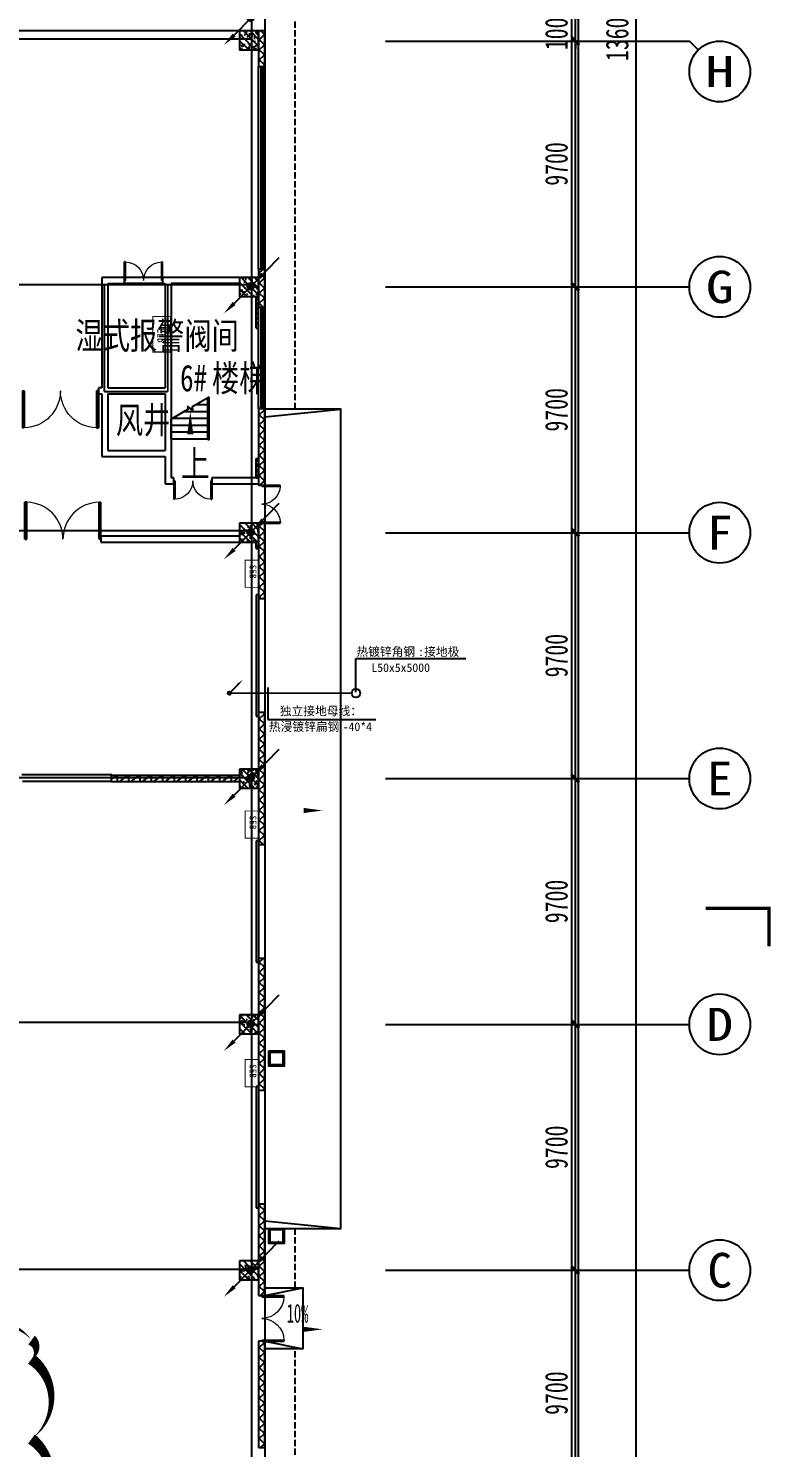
# Model space of a CAD drawing. Header units: millimetres. Extents: x -633009578 to 5705885, y -633235091 to 2571734.
# Drawn here: x 3911730 to 3941028, y 2072035 to 2128035 of the extents above; entities that cross this region are included whole.
import ezdxf
from ezdxf.enums import TextEntityAlignment as Align

# ---------------------------------------------------------------- set-up
doc = ezdxf.new("R2010")
doc.units = ezdxf.units.MM
doc.header["$LTSCALE"] = 1000
doc.header["$MEASUREMENT"] = 0
doc.linetypes.add('DASH', pattern=[0.35, 0.25, -0.1])
doc.layers.get('0').update_dxf_attribs({"color": 9})
for name, color, linetype in [('3T_WOOD', 21, 'Continuous'), ('A-COLUM(柱)', 255, 'Continuous'), ('A-DI-S(箭头)', 76, 'Continuous'), ('A-DOOR(门）', 4, 'Continuous'), ('A-F-AREA(计算)', 5, 'Continuous'), ('A-FLOR(看线)', 8, 'Continuous'), ('A-HATH(填充)', 8, 'Continuous'), ('A-ROOF-G(钢构)', 25, 'Continuous'), ('A-ST-O(室外)', 54, 'Continuous'), ('A-STAR(楼梯)', 51, 'Continuous'), ('A-TEXT(房间)', 243, 'Continuous'), ('A-WALL(墙)', 255, 'Continuous'), ('A-WINDOW（窗）', 4, 'Continuous'), ('AXIS_TEXT', 7, 'Continuous'), ('C-AXIS(轴号)', 3, 'Continuous'), ('DIM_MODI', 6, 'Continuous'), ('DIM_SYMB', 3, 'Continuous'), ('PUB_TEXT', 7, 'Continuous'), ('WALL', 9, 'Continuous'), ('电-弱电平面-箭头', 3, 'Continuous'), ('电-强电平面-线缆', 3, 'Continuous'), ('电-接地防雷-接地线', 132, 'Continuous'), ('电-桥架', 4, 'Continuous'), ('设备-箱柜', 3, 'Continuous')]:
    doc.layers.add(name, color=color, linetype=linetype)
doc.styles.add('_TCH', font='simhei.ttf', dxfattribs={"width": 0.75, "bigfont": 'hztxt.shx'})
doc.styles.add('_TCH_AXIS', font='simhei.ttf', dxfattribs={"bigfont": 'GBCBIG'})
doc.styles.add('_TCH_DIM', font='simhei.ttf', dxfattribs={"width": 0.8, "bigfont": 'hztxt.shx'})
doc.styles.add('_TCH_DIM_T3', font='simhei.ttf', dxfattribs={"width": 0.707, "bigfont": 'GBCBIG'})
doc.styles.add('COMPLEX', font='simhei.ttf')
doc.styles.add('ELEC-DIM', font='simhei.ttf')
doc.styles.add('IDQSTYLE', font='simhei.ttf', dxfattribs={"width": 0.707, "bigfont": 'hztxt.shx'})
doc.styles.get("Standard").update_dxf_attribs({"font": 'simhei.ttf', "bigfont": 'hztxt.shx'})
doc.linetypes.add('GDLine', pattern='A,1,-3,5.8,["|",Standard,S=4,R=-45,X=-1.407,Y=-0.7],-0.1,["|",Standard,S=4,R=-45,X=-1.407,Y=-0.7],-0.1,["|",Standard,S=4,R=-45,X=-1.407,Y=-0.7],-0.1,["|",Standard,S=4,R=-45,X=-1.407,Y=-0.7],-0.1,5.8,-3,1', length=20)
doc.dimstyles.new('_TCH_ARCH&&300', dxfattribs={"dimtxt": 892.5, "dimasz": 300, "dimexe": 750, "dimexo": 900, "dimgap": 300, "dimtad": 1, "dimdec": 0, "dimzin": 0, "dimdsep": 46, "dimtxsty": '_TCH_DIM_T3', "dimblk": 'ARCHTICK', "dimcen": 0.09, "dimclrt": 7, "dimazin": 2, "dimtfac": 1, "dimtdec": 0, "dimtix": 1, "dimtmove": 2, "dimatfit": 3, "dimfxl": 1, "dimtolj": 1, "dimtzin": 0, "dimarcsym": 0})
pattern_1 = [(45, (-1310457.920547368, -13.22285339003429), (-100.0001016555733, 100.0001016555733), []), (135, (-1310457.920547368, -13.22285339003429), (-100.0001016555733, -100.0001016555733), [])]
pattern_2 = [(45, (-1310357.920547368, -13.22285339003429), (-200.0002033111466, 200.0002033111467), []), (135, (-1310357.920547368, -13.22285339003429), (-200.0002033111467, -200.0002033111466), [])]

# ---------------------------------------------------------------- blocks, each defined once
blk = doc.blocks.new('$DorLib2D$00000002')
for p, q in [((-0.5, -5.684341886080802e-17), (-0.5000000000000007, 0.4875)), ((-0.4750000000000007, 0.4875), (-0.5000000000000007, 0.4875)), ((-0.475, -2.842170943040401e-17), (-0.4750000000000007, 0.4875)), ((0.475, -2.842170943040401e-17), (0.4750000000000007, 0.4875)), ((0.4750000000000007, 0.4875), (0.5000000000000007, 0.4875)), ((0.5, -5.684341886080802e-17), (0.5000000000000007, 0.4875)), ((-0.5, -5.684341886080802e-17), (-0.475, -2.842170943040401e-17)), ((0.5, -5.684341886080802e-17), (0.475, -2.842170943040401e-17))]:
    blk.add_line(p, q)
at = {"lineweight": 13}
for centre, start, end in [((-0.4875, -4.263256414560601e-17), 0, 88.53071641864632), ((0.4875, -4.263256414560601e-17), 91.4692835813537, 180)]:
    blk.add_arc(centre, 0.4875, start, end, dxfattribs=at)
blk = doc.blocks.new('$DorLib2D$00000126')
at = {"color": 0, "linetype": 'Continuous'}
for p, q in [((-0.5319999999956053, 0.5), (-0.5319999999956053, 0.900000000000091)), ((0.5320000000047003, 0.900000000000091), (0.5320000000047003, 0.5000000000002274))]:
    blk.add_line(p, q, dxfattribs=at)
at = {"color": 0, "linetype": 'DASH'}
for p, q in [((-0.5319999999956053, 0.900000000000091), (0.5320000000047003, 0.900000000000091)), ((-0.5319999999956053, 0.5), (0.5320000000047003, 0.5000000000002274))]:
    blk.add_line(p, q, dxfattribs=at)
blk = doc.blocks.new('$DorLib2D$00000136')
at = {"color": 0, "linetype": 'DASH'}
blk.add_line((0.5074999999959537, 0.6666666666674388), (-0.507500000003974, 0.666666666667382), dxfattribs=at)
at = {"color": 0, "linetype": 'Continuous'}
blk.add_line((-0.5000000000040377, -0.4999999999982236), (0.4999999999959623, -0.4999999999981668), dxfattribs=at)
blk = doc.blocks.new('_ArchTick')
at = {"color": 0, "linetype": 'ByBlock', "const_width": 0.4}
blk.add_lwpolyline([(-0.5, -0.5), (0.5, 0.5)], dxfattribs=at)
blk = doc.blocks.new('*D556')
at = {"layer": 'C-AXIS(轴号)', "color": 0, "lineweight": -2, "transparency": 16777216}
for p, q in [((1261640.598288333, 1518097.113137866), (1271390.598288333, 1518097.113137866)), ((1270640.598288333, 1382017.113137866), (1270640.598288333, 1518097.113137866)), ((1261640.598288333, 1382017.113137866), (1271390.598288333, 1382017.113137866))]:
    blk.add_line(p, q, dxfattribs=at)
at = {"layer": 'Defpoints', "color": 0, "transparency": 16777216}
for p in [(1260740.598288333, 1518097.113137866), (1270640.598288333, 1518097.113137866), (1260740.598288333, 1382017.113137866)]:
    blk.add_point(p, dxfattribs=at)
at = {"layer": 'C-AXIS(轴号)', "color": 0, "linetype": 'ByBlock', "lineweight": -2, "transparency": 16777216, "xscale": 300, "yscale": 300, "zscale": 300}
for p, rotation in [((1270640.598288333, 1518097.113137866), 90), ((1270640.598288333, 1382017.113137866), 270)]:
    blk.add_blockref('_ArchTick', p, dxfattribs=dict(at, rotation=rotation))
at = {"layer": 'C-AXIS(轴号)', "color": 7, "transparency": 16777216, "insert": (1269894.348288333, 1450057.113137866), "char_height": 892.5, "attachment_point": 5, "rotation": 90, "style": '_TCH_DIM_T3'}
blk.add_mtext('\\A1;136080', dxfattribs=at)
blk = doc.blocks.new('$TCHSYS$WIN2D')
for p, q in [((-0.5, 0.5), (0.5, 0.5)), ((-0.5, 0.5), (-0.4999999999999999, -0.5)), ((0.5, 0.5), (0.4999999999999998, -0.5)), ((0.5, 0.1666666666666666), (-0.5, 0.1666666666666666)), ((0.5, -0.1666666666666667), (-0.5, -0.1666666666666667)), ((-0.4999999999999999, -0.5), (0.5, -0.5))]:
    blk.add_line(p, q)
blk = doc.blocks.new('*D561')
at = {"layer": 'C-AXIS(轴号)', "color": 0, "lineweight": -2, "transparency": 16777216}
for p, q in [((1261640.598288357, 1401057.113137866), (1268990.598288357, 1401057.113137866)), ((1268240.598288357, 1391357.113137866), (1268240.598288357, 1401057.113137866)), ((1261640.598288357, 1391357.113137866), (1268990.598288357, 1391357.113137866))]:
    blk.add_line(p, q, dxfattribs=at)
at = {"layer": 'Defpoints', "color": 0, "transparency": 16777216}
for p in [(1260740.598288357, 1401057.113137866), (1268240.598288357, 1401057.113137866), (1260740.598288357, 1391357.113137866)]:
    blk.add_point(p, dxfattribs=at)
at = {"layer": 'C-AXIS(轴号)', "color": 0, "linetype": 'ByBlock', "lineweight": -2, "transparency": 16777216, "xscale": 300, "yscale": 300, "zscale": 300}
for p, rotation in [((1268240.598288357, 1401057.113137866), 90), ((1268240.598288357, 1391357.113137866), 270)]:
    blk.add_blockref('_ArchTick', p, dxfattribs=dict(at, rotation=rotation))
at = {"layer": 'C-AXIS(轴号)', "color": 7, "transparency": 16777216, "insert": (1267494.348288357, 1396207.113137866), "char_height": 892.5, "attachment_point": 5, "rotation": 90, "style": '_TCH_DIM_T3'}
blk.add_mtext('\\A1;9700', dxfattribs=at)
blk = doc.blocks.new('*D562')
at = {"layer": 'C-AXIS(轴号)', "color": 0, "lineweight": -2, "transparency": 16777216}
for p, q in [((1261640.598288357, 1410757.113137866), (1268990.598288357, 1410757.113137866)), ((1268240.598288357, 1401057.113137866), (1268240.598288357, 1410757.113137866)), ((1261640.598288357, 1401057.113137866), (1268990.598288357, 1401057.113137866))]:
    blk.add_line(p, q, dxfattribs=at)
at = {"layer": 'Defpoints', "color": 0, "transparency": 16777216}
for p in [(1260740.598288357, 1410757.113137866), (1268240.598288357, 1410757.113137866), (1260740.598288357, 1401057.113137866)]:
    blk.add_point(p, dxfattribs=at)
at = {"layer": 'C-AXIS(轴号)', "color": 0, "linetype": 'ByBlock', "lineweight": -2, "transparency": 16777216, "xscale": 300, "yscale": 300, "zscale": 300}
for p, rotation in [((1268240.598288357, 1410757.113137866), 90), ((1268240.598288357, 1401057.113137866), 270)]:
    blk.add_blockref('_ArchTick', p, dxfattribs=dict(at, rotation=rotation))
at = {"layer": 'C-AXIS(轴号)', "color": 7, "transparency": 16777216, "insert": (1267494.348288357, 1405907.113137866), "char_height": 892.5, "attachment_point": 5, "rotation": 90, "style": '_TCH_DIM_T3'}
blk.add_mtext('\\A1;9700', dxfattribs=at)
blk = doc.blocks.new('*D563')
at = {"layer": 'C-AXIS(轴号)', "color": 0, "lineweight": -2, "transparency": 16777216}
for p, q in [((1261640.598288357, 1420457.113137866), (1268990.598288357, 1420457.113137866)), ((1268240.598288357, 1410757.113137866), (1268240.598288357, 1420457.113137866)), ((1261640.598288357, 1410757.113137866), (1268990.598288357, 1410757.113137866))]:
    blk.add_line(p, q, dxfattribs=at)
at = {"layer": 'Defpoints', "color": 0, "transparency": 16777216}
for p in [(1260740.598288357, 1420457.113137866), (1268240.598288357, 1420457.113137866), (1260740.598288357, 1410757.113137866)]:
    blk.add_point(p, dxfattribs=at)
at = {"layer": 'C-AXIS(轴号)', "color": 0, "linetype": 'ByBlock', "lineweight": -2, "transparency": 16777216, "xscale": 300, "yscale": 300, "zscale": 300}
for p, rotation in [((1268240.598288357, 1420457.113137866), 90), ((1268240.598288357, 1410757.113137866), 270)]:
    blk.add_blockref('_ArchTick', p, dxfattribs=dict(at, rotation=rotation))
at = {"layer": 'C-AXIS(轴号)', "color": 7, "transparency": 16777216, "insert": (1267494.348288357, 1415607.113137866), "char_height": 892.5, "attachment_point": 5, "rotation": 90, "style": '_TCH_DIM_T3'}
blk.add_mtext('\\A1;9700', dxfattribs=at)
blk = doc.blocks.new('*D564')
at = {"layer": 'C-AXIS(轴号)', "color": 0, "lineweight": -2, "transparency": 16777216}
for p, q in [((1261640.598288357, 1430157.113137866), (1268990.598288357, 1430157.113137866)), ((1268240.598288357, 1420457.113137866), (1268240.598288357, 1430157.113137866)), ((1261640.598288357, 1420457.113137866), (1268990.598288357, 1420457.113137866))]:
    blk.add_line(p, q, dxfattribs=at)
at = {"layer": 'Defpoints', "color": 0, "transparency": 16777216}
for p in [(1260740.598288357, 1430157.113137866), (1268240.598288357, 1430157.113137866), (1260740.598288357, 1420457.113137866)]:
    blk.add_point(p, dxfattribs=at)
at = {"layer": 'C-AXIS(轴号)', "color": 0, "linetype": 'ByBlock', "lineweight": -2, "transparency": 16777216, "xscale": 300, "yscale": 300, "zscale": 300}
for p, rotation in [((1268240.598288357, 1430157.113137866), 90), ((1268240.598288357, 1420457.113137866), 270)]:
    blk.add_blockref('_ArchTick', p, dxfattribs=dict(at, rotation=rotation))
at = {"layer": 'C-AXIS(轴号)', "color": 7, "transparency": 16777216, "insert": (1267494.348288357, 1425307.113137866), "char_height": 892.5, "attachment_point": 5, "rotation": 90, "style": '_TCH_DIM_T3'}
blk.add_mtext('\\A1;9700', dxfattribs=at)
blk = doc.blocks.new('*D565')
at = {"layer": 'C-AXIS(轴号)', "color": 0, "lineweight": -2, "transparency": 16777216}
for p, q in [((1261640.598288357, 1439857.113137866), (1268990.598288357, 1439857.113137866)), ((1268240.598288357, 1430157.113137866), (1268240.598288357, 1439857.113137866)), ((1261640.598288357, 1430157.113137866), (1268990.598288357, 1430157.113137866))]:
    blk.add_line(p, q, dxfattribs=at)
at = {"layer": 'Defpoints', "color": 0, "transparency": 16777216}
for p in [(1260740.598288357, 1439857.113137866), (1268240.598288357, 1439857.113137866), (1260740.598288357, 1430157.113137866)]:
    blk.add_point(p, dxfattribs=at)
at = {"layer": 'C-AXIS(轴号)', "color": 0, "linetype": 'ByBlock', "lineweight": -2, "transparency": 16777216, "xscale": 300, "yscale": 300, "zscale": 300}
for p, rotation in [((1268240.598288357, 1439857.113137866), 90), ((1268240.598288357, 1430157.113137866), 270)]:
    blk.add_blockref('_ArchTick', p, dxfattribs=dict(at, rotation=rotation))
at = {"layer": 'C-AXIS(轴号)', "color": 7, "transparency": 16777216, "insert": (1267494.348288357, 1435007.113137866), "char_height": 892.5, "attachment_point": 5, "rotation": 90, "style": '_TCH_DIM_T3'}
blk.add_mtext('\\A1;9700', dxfattribs=at)
blk = doc.blocks.new('*D566')
at = {"layer": 'C-AXIS(轴号)', "color": 0, "lineweight": -2, "transparency": 16777216}
for p, q in [((1261640.598288357, 1449557.113137866), (1268990.598288357, 1449557.113137866)), ((1268240.598288357, 1439857.113137866), (1268240.598288357, 1449557.113137866)), ((1261640.598288357, 1439857.113137866), (1268990.598288357, 1439857.113137866))]:
    blk.add_line(p, q, dxfattribs=at)
at = {"layer": 'Defpoints', "color": 0, "transparency": 16777216}
for p in [(1260740.598288357, 1449557.113137866), (1268240.598288357, 1449557.113137866), (1260740.598288357, 1439857.113137866)]:
    blk.add_point(p, dxfattribs=at)
at = {"layer": 'C-AXIS(轴号)', "color": 0, "linetype": 'ByBlock', "lineweight": -2, "transparency": 16777216, "xscale": 300, "yscale": 300, "zscale": 300}
for p, rotation in [((1268240.598288357, 1449557.113137866), 90), ((1268240.598288357, 1439857.113137866), 270)]:
    blk.add_blockref('_ArchTick', p, dxfattribs=dict(at, rotation=rotation))
at = {"layer": 'C-AXIS(轴号)', "color": 7, "transparency": 16777216, "insert": (1267494.348288357, 1444707.113137866), "char_height": 892.5, "attachment_point": 5, "rotation": 90, "style": '_TCH_DIM_T3'}
blk.add_mtext('\\A1;9700', dxfattribs=at)
blk = doc.blocks.new('*D567')
at = {"layer": 'C-AXIS(轴号)', "color": 0, "lineweight": -2, "transparency": 16777216}
for p, q in [((1261640.598288357, 1450557.113137866), (1268990.598288357, 1450557.113137866)), ((1268240.598288357, 1450557.113137866), (1268240.598288357, 1450857.113137866)), ((1268240.598288357, 1449557.113137866), (1268240.598288357, 1450557.113137866)), ((1261640.598288357, 1449557.113137866), (1268990.598288357, 1449557.113137866)), ((1268240.598288357, 1449557.113137866), (1268240.598288357, 1449257.113137866))]:
    blk.add_line(p, q, dxfattribs=at)
at = {"layer": 'Defpoints', "color": 0, "transparency": 16777216}
for p in [(1260740.598288357, 1450557.113137866), (1268240.598288357, 1450557.113137866), (1260740.598288357, 1449557.113137866)]:
    blk.add_point(p, dxfattribs=at)
at = {"layer": 'C-AXIS(轴号)', "color": 0, "linetype": 'ByBlock', "lineweight": -2, "transparency": 16777216, "xscale": 300, "yscale": 300, "zscale": 300}
for p, rotation in [((1268240.598288357, 1450557.113137866), 270), ((1268240.598288357, 1449557.113137866), 90)]:
    blk.add_blockref('_ArchTick', p, dxfattribs=dict(at, rotation=rotation))
at = {"layer": 'C-AXIS(轴号)', "color": 7, "transparency": 16777216, "insert": (1267494.348288357, 1450057.113137866), "char_height": 892.5, "attachment_point": 5, "rotation": 90, "style": '_TCH_DIM_T3'}
blk.add_mtext('\\A1;1000', dxfattribs=at)
blk = doc.blocks.new('_AXISO')
blk.add_circle((0, 0), 0.5)
at = {"layer": 'AXIS_TEXT', "style": 'COMPLEX', "width": 1.041666666666667}
blk.add_attdef('A', text='', height=0.56, dxfattribs=at).set_placement((-0.25, -0.28), (0.25, -0.28), align=Align.FIT)
blk = doc.blocks.new('_FZH')
h = blk.add_hatch()
h.set_pattern_fill('钢筋混凝土', color=256, scale=0.1, style=0)
h.set_pattern_definition([(45, (0, 0), (-0.1767766952966369, 0.1767766952966369), []), (50, (0, 0), (0.7172601826007535, -0.06275213498259512), [0.07500000000000001, -0.8250000000000001]), (355, (0, 0), (-0.138751333613, 0.7521921337000119), [0.06, -0.66]), (100.4514, (0.05977168000000001, -0.00522934), (0.5785093817140216, 0.6894395420609536), [0.06374019, -0.701142112]), (46.1842, (0, 0.2), (1.067241048625645, -0.1655190143290181), [0.1125, -1.2375]), (96.6356, (0.088936745, 0.186206693), (0.9346627055487033, 0.9741178709004418), [0.095610288, -1.051713]), (351.1842, (0, 0.2), (0.9346619451336272, 0.9741186009253247), [0.09000000000000001, -0.9900000000000001]), (21, (0.1, 0.15), (0.5969070521184617, -0.4026188906653388), [0.07500000000000001, -0.8250000000000001]), (326, (0.1, 0.15), (0.2433153319215824, 0.7251500450468529), [0.06, -0.66]), (71.4514, (0.149742233, 0.116448394), (0.84022262858149, 0.3225304967099524), [0.06374019, -0.701142112]), (37.50000000000001, (0, 0), (0.01215985531729062, 0.3328938538313115), [0, -0.652, 0, -0.67, 0, -0.6625000000000001]), (7.499999999999999, (0, 0), (0.2630695374421486, 0.3944117118823603), [0, -0.382, 0, -0.637, 0, -0.2525]), (-32.5, (-0.223, 0), (0.533822436172409, -0.02255487173437976), [0, -0.25, 0, -0.78, 0, -1.035]), (-42.5, (-0.323, 0), (0.5831861693423862, 0.1001049823323177), [0, -0.325, 0, -0.518, 0, -0.735])])
h.paths.add_polyline_path([(-0.5, -0.5), (0.5, -0.5), (0.5, 0.5), (-0.5, 0.5)])
blk.add_lwpolyline([(-0.5, -0.5), (0.5, -0.5), (0.5, 0.5), (-0.5, 0.5)], close=True)
blk = doc.blocks.new('*X25')
at = {"color": 0, "linetype": 'Continuous'}
for p, q in [((192.590110055903, 446.7242872143482), (193.9264208598343, 448.0605980182795)), ((192.6512440212146, 447.2096852483717), (193.4410228258108, 447.9994640529679)), ((192.666080612941, 446.3759937026742), (194.2747143715083, 447.9846274612416)), ((192.8122309321682, 446.0978799531896), (194.552828120993, 447.8384771420143)), ((193.0126674313866, 445.874052383696), (194.7766556904866, 447.6380406427959)), ((193.2651240367983, 445.7022449203958), (194.9484631537868, 447.3855840373842)), ((193.5780466605768, 445.5909034754624), (195.0598045987202, 447.0726614136058)), ((193.9838870800477, 445.5724798262212), (195.0782282479613, 446.6668209941349))]:
    blk.add_line(p, q, dxfattribs=at)
blk = doc.blocks.new('HC001444')
at = {"color": 0, "linetype": 'Continuous'}
for p, q in [((5.312014027897709, 5.362594416008807), (0.4698776614111466, 0.4121164681388052)), ((1.307398633798584e-12, -0.05776119327106244), (-3.105492900473507, -3.232738715067399))]:
    blk.add_line(p, q, dxfattribs=at)
for points in [[(2.301209466909763, 2.284423861441751, 0.8, 0, 0), (0.4698776614111466, 0.4121164681388052, 0, 0, 0)], [(-3.105492900473507, -3.232738715067399, 0.8, 0, 0), (-5.057392361377197, -5.119309791711203, 0, 0, 0)]]:
    blk.add_lwpolyline(points, format="xyseb", dxfattribs=at)
blk.add_circle((0, 0), 0.625, dxfattribs=at)
at = {"color": 0, "linetype": 'Continuous', "xscale": 0.5, "yscale": 0.5, "zscale": 0.5}
blk.add_blockref('*X25', (-96.91845018383214, -223.4069038532592), dxfattribs=at)
at = {"color": 0, "style": 'IDQSTYLE', "width": 0.7}
blk.add_attdef('PSFHATT', (7.312014027897709, -5.119309791711203), '', height=2.5, dxfattribs=at)
blk = doc.blocks.new('HC001536')
at = {"color": 0, "linetype": 'Continuous', "const_width": 0.3}
blk.add_lwpolyline([(5, 2.5), (-5, 2.5), (-5, -2.5), (5, -2.5)], close=True, dxfattribs=at)
at = {"color": 0, "style": 'IDQSTYLE', "width": 0.7}
for tag, p in [('AW', (-1.708333333333333, -1.25)), ('PSFHATT', (7, -2.5))]:
    blk.add_attdef(tag, p, '', height=2.5, dxfattribs=at)
blk = doc.blocks.new('*X130')
at = {"color": 0, "linetype": 'Continuous'}
for p, q in [((192.587376364835, 446.7215535232801), (193.8713933576327, 448.0055705160779)), ((192.6509968705344, 446.3609099602676), (194.2320369206452, 447.9419500103785)), ((192.6864539319484, 447.2448951591055), (193.3480517218074, 447.9064929489645)), ((192.7889704286661, 446.0746194496875), (194.5183274312254, 447.8039764522467)), ((192.9823694457329, 445.8437543980423), (194.7491924828706, 447.61057743518)), ((193.2275231399996, 445.664644023597), (194.9283028573159, 447.3654237409133)), ((193.5311577474, 445.5440145622856), (195.0489323186273, 447.0617891335129)), ((193.9202347052458, 445.5088274514194), (195.0841194294935, 446.6727121756671)), ((194.6075199946775, 445.7718486721392), (194.8210982087737, 445.9854268862354))]:
    blk.add_line(p, q, dxfattribs=at)
blk = doc.blocks.new('HC001441')
at = {"color": 0, "linetype": 'Continuous'}
blk.add_line((0, -0.05776119327242668), (3.105492900474815, 3.117216328523909), dxfattribs=at)
blk.add_lwpolyline([(3.105492900474815, 3.117216328523909, 0.8, 0, 0), (5.057392361378561, 5.003787405167827, 0, 0, 0)], format="xyseb", dxfattribs=at)
blk.add_circle((0, 0), 0.625, dxfattribs=at)
at = {"color": 0, "linetype": 'Continuous', "xscale": 0.5, "yscale": 0.5, "zscale": 0.5}
blk.add_blockref('*X130', (-96.91845018383279, -223.3780232566237), dxfattribs=at)
at = {"color": 0, "style": 'IDQSTYLE', "width": 0.7}
blk.add_attdef('PSFHATT', (7.057392361378561, -0.62500001), '', height=2.5, dxfattribs=at)
blk = doc.blocks.new('HC001524')
at = {"color": 0, "linetype": 'Continuous', "const_width": 0.3}
blk.add_lwpolyline([(5, 2.5), (-5, 2.5), (-5, -2.5), (5, -2.5)], close=True, dxfattribs=at)
at = {"color": 0, "style": 'IDQSTYLE', "width": 0.7}
for tag, p in [('AF', (-1.5, -1.25)), ('PSFHATT', (7, -2.5))]:
    blk.add_attdef(tag, p, '', height=2.5, dxfattribs=at)
blk = doc.blocks.new('9-29-1')
at = {"layer": 'A-HATH(填充)'}
h = blk.add_hatch(dxfattribs=at)
h.set_pattern_fill('多孔材料', color=256, scale=100, style=0)
h.set_pattern_definition(pattern_2)
h.paths.add_polyline_path([(1255740.598288357, 1449957.113137867), (1255740.598288344, 1448557.408758243), (1255980.598288373, 1448557.408758243), (1255980.598288357, 1449957.113137867)])
h = blk.add_hatch(dxfattribs=at)
h.set_pattern_fill('多孔材料', color=256, scale=100, style=0)
h.set_pattern_definition(pattern_2)
h.paths.add_polyline_path([(1255740.598288344, 1440557.408758752), (1255740.598288344, 1439057.113137516), (1255980.598288373, 1439057.113137516), (1255980.598288373, 1440557.408758752)])
h = blk.add_hatch(dxfattribs=at)
h.set_pattern_fill('多孔材料', color=256, scale=50, style=0)
h.set_pattern_definition(pattern_1)
h.paths.add_polyline_path([(1255740.598288341, 1438232.113137866), (1255740.598288341, 1439482.113137866), (1255640.598288341, 1439482.113137866), (1255640.598288341, 1438232.113137866)])
h = blk.add_hatch(dxfattribs=at)
h.set_pattern_fill('多孔材料', color=256, scale=100, style=0)
h.set_pattern_definition(pattern_2)
h.paths.add_polyline_path([(1255980.598288357, 1432207.113137961), (1255980.598288373, 1435057.113137516), (1255740.598288344, 1435057.113137516), (1255740.598288357, 1432207.113137961)])
h = blk.add_hatch(dxfattribs=at)
h.set_pattern_fill('多孔材料', color=256, scale=50, style=0)
h.set_pattern_definition(pattern_1)
h.paths.add_polyline_path([(1255740.598286669, 1432327.113137049), (1255740.598286669, 1433087.113137878), (1255640.598286669, 1433087.113137878), (1255640.598286669, 1432327.113137049)])
h = blk.add_hatch(dxfattribs=at)
h.set_pattern_fill('多孔材料', color=256, scale=100, style=0)
h.set_pattern_definition(pattern_2)
h.paths.add_polyline_path([(1255740.598288357, 1432207.113137961), (1255740.598288359, 1432032.113138024), (1255980.598288355, 1432032.113138024), (1255980.598288357, 1432207.113137961)])
h = blk.add_hatch(dxfattribs=at)
h.set_pattern_fill('多孔材料', color=256, scale=100, style=0)
h.set_pattern_definition(pattern_2)
h.paths.add_polyline_path([(1255740.598288359, 1430532.113138533), (1255740.598288359, 1427557.113138024), (1255980.598288354, 1427557.113138024), (1255980.598288355, 1430532.113138533)])
h = blk.add_hatch(dxfattribs=at)
h.set_pattern_fill('多孔材料', color=256, scale=50, style=0)
h.set_pattern_definition(pattern_1)
h.paths.add_polyline_path([(1255740.598286669, 1429532.113137864), (1255740.598286669, 1429782.113137866), (1255640.598286669, 1429782.113137866), (1255640.598286669, 1429532.113137864)])
h = blk.add_hatch(dxfattribs=at)
h.set_pattern_fill('多孔材料', color=256, scale=100, style=0)
h.set_pattern_definition(pattern_2)
h.paths.add_polyline_path([(1255740.598288359, 1423057.113138024), (1255740.598288359, 1417857.113138024), (1255980.598288353, 1417857.113138024), (1255980.598288354, 1423057.113138024)])
h = blk.add_hatch(dxfattribs=at)
h.set_pattern_fill('空心砖', color=256, scale=100, style=0)
h.set_pattern_definition([(0, (-1310557.920547368, -13.22285339003429), (0, 350), []), (37.875, (-1310157.920547368, -13.22285339003429), (-169.61527734408, 218.0766567528281), []), (90, (-1310157.920547368, -13.22285339003429), (-450, 2.755455298081545e-14), [])])
h.paths.add_polyline_path([(1254990.598288357, 1420577.113137866), (1249915.598288081, 1420577.113137848), (1249915.598288081, 1420337.113137848), (1254990.598288357, 1420337.113137866)])
h = blk.add_hatch(dxfattribs=at)
h.set_pattern_fill('多孔材料', color=256, scale=100, style=0)
h.set_pattern_definition(pattern_2)
h.paths.add_polyline_path([(1255740.59828836, 1413357.113138024), (1255740.59828836, 1408157.113137516), (1255980.598288351, 1408157.113137516), (1255980.598288353, 1413357.113138024)])
h = blk.add_hatch(dxfattribs=at)
h.set_pattern_fill('多孔材料', color=256, scale=100, style=0)
h.set_pattern_definition(pattern_2)
h.paths.add_polyline_path([(1255740.59828836, 1403657.113138024), (1255740.59828836, 1400057.11313955), (1255980.59828835, 1400057.11313955), (1255980.598288351, 1403657.113138024)])
h = blk.add_hatch(dxfattribs=at)
h.set_pattern_fill('多孔材料', color=256, scale=100, style=0)
h.set_pattern_definition(pattern_2)
h.paths.add_polyline_path([(1255740.59828836, 1398257.11313955), (1255740.59828836, 1394057.11313955), (1255980.598288349, 1394057.11313955), (1255980.59828835, 1398257.11313955)])
at = {"layer": 'A-DI-S(箭头)'}
for points in [[(1256504.90243389, 1419196.475786895, 0, 0, 0), (1258267.08861784, 1419196.475786895, 0, 200, 0), (1257517.08861784, 1419196.475786895, 0, 0, 0)], [(1256504.9024339, 1398725.076307829, 0, 0, 0), (1258267.08861785, 1398725.076307829, 0, 200, 0), (1257517.08861785, 1398725.076307829, 0, 0, 0)]]:
    blk.add_lwpolyline(points, format="xyseb", dxfattribs=at)
at = {"layer": 'A-DOOR(门）'}
for p, q in [((1251950.598288019, 1440232.113137866), (1250450.598288019, 1440232.113137866)), ((1251950.598288019, 1439992.113137866), (1250450.598288019, 1439992.113137866)), ((1255980.598288357, 1427557.113137866), (1255980.598288357, 1423057.113137866)), ((1255980.598288357, 1417857.113137867), (1255980.598288357, 1413357.113137867)), ((1255980.598288357, 1408157.113137866), (1255980.598288357, 1403657.113137866)), ((1255980.598288357, 1400057.113139313), (1255980.598288357, 1398257.113139313))]:
    blk.add_line(p, q, dxfattribs=at)
at = {"layer": 'A-F-AREA(计算)'}
blk.add_lwpolyline([(1121700.598288358, 1518097.113137865), (1255980.598288358, 1518097.113137865), (1255980.598288358, 1382017.113137865), (1121700.598288358, 1382017.113137865)], close=True, dxfattribs=at)
at = {"layer": 'A-FLOR(看线)'}
blk.add_lwpolyline([(1254990.598288357, 1449957.113137866), (1188940.598288341, 1449957.113138453)], dxfattribs=at)
at = {"layer": 'A-ROOF-G(钢构)'}
for points in [[(1256140.598288339, 1409707.113137867), (1256740.598288339, 1409707.113137867), (1256740.598288339, 1409107.113137867), (1256140.598288339, 1409107.113137867)], [(1256190.598288339, 1409657.113137867), (1256690.598288339, 1409657.113137867), (1256690.598288339, 1409157.113137867), (1256190.598288339, 1409157.113137867)], [(1256140.598288339, 1402707.113137865), (1256740.598288339, 1402707.113137865), (1256740.598288339, 1402107.113137865), (1256140.598288339, 1402107.113137865)], [(1256190.598288339, 1402657.113137865), (1256690.598288339, 1402657.113137865), (1256690.598288339, 1402157.113137865), (1256190.598288339, 1402157.113137865)]]:
    blk.add_lwpolyline(points, close=True, dxfattribs=at)
at = {"layer": 'A-ST-O(室外)', "linetype": 'DASH'}
for points in [[(1257180.60756313, 1435032.113138211), (1257180.611475074, 1461907.113137867)], [(1257180.601315576, 1400357.113534595), (1257180.601703469, 1402707.113137866)], [(1255290.59868385, 1380817.113137881), (1257180.598090286, 1380817.113137881), (1257180.60091943, 1397957.112743884)]]:
    blk.add_lwpolyline(points, dxfattribs=at)
at = {"layer": 'A-STAR(楼梯)'}
for p, q in [((1253790.598288008, 1435510.125839758), (1253101.117135072, 1435112.05371044)), ((1253730.598288008, 1433832.113137866), (1253730.598288087, 1435475.484823653)), ((1253790.59828803, 1434530.584088143), (1253790.598288117, 1435510.125839415)), ((1253790.598288008, 1433832.113137866), (1253790.598287957, 1435510.125839729)), ((1252962.796763339, 1435032.194406585), (1252290.598288008, 1434644.100435974)), ((1252806.771428785, 1434942.113137918), (1253730.598288135, 1434942.113137821)), ((1253136.057703468, 1434981.653722406), (1252930.012762029, 1435154.545956773)), ((1252930.012762029, 1435154.545956773), (1252962.796763339, 1435032.194406585)), ((1253101.117135072, 1435112.05371044), (1253136.057703468, 1434981.653722406)), ((1253274.425147416, 1435212.113137631), (1253730.598288148, 1435212.113137821)), ((1252290.598288008, 1433862.113137866), (1252290.598288031, 1434644.100436209)), ((1252290.598288008, 1434402.113137866), (1253730.598288109, 1434402.113137821)), ((1252339.117710907, 1434672.113138062), (1253730.598288122, 1434672.113137821)), ((1253790.598288008, 1433862.113137866), (1253790.59828803, 1434530.584088143)), ((1252290.598288008, 1434132.113137866), (1253730.598288096, 1434132.113137821)), ((1252290.598288008, 1433862.113137866), (1253730.598288083, 1433862.113137821)), ((1253730.598288008, 1433832.113137866), (1253790.598288008, 1433832.113137866))]:
    blk.add_line(p, q, dxfattribs=at)
for points in [[(1255980.598288349, 1402707.113137866), (1258980.598288357, 1402707.113137866), (1258980.598288357, 1435032.113138208), (1255980.598288228, 1435032.113138213)], [(1255980.598288357, 1434732.113138113), (1258980.60029769, 1435032.113138208)], [(1255980.598288357, 1403007.113137961), (1258980.60029769, 1402707.113137866)], [(1255980.598288362, 1400357.113139328), (1257480.598288369, 1400357.113633411), (1257480.598288348, 1397957.112645069), (1255980.598288362, 1397957.11313915)], [(1255980.598288359, 1400057.113139328), (1257480.598288362, 1400357.113139328)], [(1255980.598288359, 1398257.11313915), (1257480.598288362, 1397957.11313915)]]:
    blk.add_lwpolyline(points, dxfattribs=at)
at = {"layer": 'A-WALL(墙)'}
for p, q in [((1250450.598288081, 1440232.113137805), (1249550.598287971, 1440232.113137698)), ((1249550.598287971, 1440232.113137698), (1249550.598287972, 1435877.113137919)), ((1249790.598287971, 1439992.113137698), (1250450.598288081, 1439992.113137739)), ((1249790.598287971, 1439992.113137698), (1249790.598287971, 1435877.113137821)), ((1250450.598288081, 1439992.113137739), (1250450.598288081, 1440232.113137805)), ((1252170.598288008, 1440232.113137866), (1251950.598288081, 1440232.113137902)), ((1251950.598288081, 1440232.113137902), (1251950.598288081, 1439992.113137739)), ((1251950.598288081, 1439992.113137739), (1252050.59828793, 1439992.113137698)), ((1252050.59828793, 1439992.113137698), (1252050.59828793, 1435877.113137821)), ((1254990.598288357, 1440232.113137866), (1252170.598288008, 1440232.113137866)), ((1252290.598288042, 1439992.113137964), (1252290.598288008, 1435757.113137866)), ((1254990.598288357, 1439992.113137866), (1252290.598288042, 1439992.113137964)), ((1255640.598288341, 1438232.113137866), (1255640.598288341, 1439482.113137866)), ((1255740.598288341, 1438232.113137866), (1255740.598288341, 1439482.113137866)), ((1255640.598288341, 1438232.113137866), (1255740.598288341, 1438232.113137866)), ((1249550.598287972, 1435877.113137919), (1249415.598288589, 1435877.113137902)), ((1249415.598288589, 1435877.113137902), (1249415.598288589, 1435637.113137825)), ((1249790.598287971, 1435877.113137821), (1252050.59828793, 1435877.113137821)), ((1249415.598288589, 1435637.113137825), (1249550.59828788, 1435637.113137896)), ((1249550.59828788, 1435637.113137896), (1249550.59828788, 1433167.113138068)), ((1249790.598288088, 1435637.113137821), (1252050.598288183, 1435637.113137821)), ((1249790.598288088, 1435637.113137821), (1249790.598288088, 1433407.113138068)), ((1252050.598288183, 1435637.113137821), (1252050.598288183, 1433407.113138068)), ((1252290.598288008, 1435757.113137866), (1252290.598288008, 1433287.11313797)), ((1249550.59828788, 1433167.113138068), (1252050.598287985, 1433167.113138068)), ((1249790.598288088, 1433407.113138068), (1252050.598288183, 1433407.113138068)), ((1252050.598287985, 1433167.113138068), (1252050.598287985, 1432087.113137924)), ((1252290.598288008, 1433287.11313797), (1252290.598287983, 1432327.113137902)), ((1255640.598286669, 1432327.113137049), (1255640.598286669, 1433087.113137878)), ((1255640.598286669, 1433087.113137878), (1255740.598286669, 1433087.113137878)), ((1255740.598286669, 1432327.113137049), (1255740.598286669, 1433087.113137878)), ((1252050.598287985, 1432087.113137924), (1252390.598287572, 1432087.113137996)), ((1252390.598287572, 1432327.113137891), (1252290.598287983, 1432327.113137902)), ((1252390.598287572, 1432087.113137996), (1252390.598287572, 1432327.113137891)), ((1255740.598288344, 1432327.113137902), (1253890.598287572, 1432327.113137891)), ((1253890.598287572, 1432327.113137891), (1253890.598287572, 1432087.113137996)), ((1253890.598287572, 1432087.113137996), (1255740.598288344, 1432087.113137925)), ((1255640.598286669, 1432327.113137049), (1255740.598286669, 1432327.113137049)), ((1254990.598288357, 1430022.113137866), (1249515.598288081, 1430022.113137864)), ((1249515.598288081, 1430022.113137864), (1249515.598288081, 1429782.113137864)), ((1249515.598288081, 1429782.113137864), (1254990.598288357, 1429782.113137866)), ((1255640.598286669, 1429532.113137864), (1255640.598286669, 1429782.113137866)), ((1255740.598286669, 1429532.113137864), (1255740.598286669, 1429782.113137866)), ((1255640.598286669, 1429532.113137864), (1255740.598286669, 1429532.113137864)), ((1254990.598288357, 1420577.113137866), (1249915.598288081, 1420577.113137848)), ((1249915.598288081, 1420577.113137848), (1249915.598288081, 1420337.113137848)), ((1249915.598288081, 1420337.113137848), (1254990.598288357, 1420337.113137866))]:
    blk.add_line(p, q, dxfattribs=at)
at = {"layer": 'C-AXIS(轴号)'}
for p, q in [((1260740.598288357, 1449557.113137866), (1272740.598288357, 1449557.113137866)), ((1273092.070150933, 1449205.64127529), (1272740.598288357, 1449557.113137866)), ((1260740.598288357, 1439857.113137866), (1272740.598288357, 1439857.113137866)), ((1260740.598288357, 1430157.113137866), (1272740.598288357, 1430157.113137866)), ((1260740.598288357, 1420457.113137866), (1272740.598288357, 1420457.113137866)), ((1260740.598288357, 1410757.113137866), (1272740.598288357, 1410757.113137866)), ((1260740.598288357, 1401057.113137866), (1272740.598288357, 1401057.113137866))]:
    blk.add_line(p, q, dxfattribs=at)
at = {"layer": 'DIM_MODI'}
blk.add_lwpolyline([(1235187.021176572, 1398297.696445105, 0, 450, 0.5), (1235187.021176572, 1395897.696445105, 0, 450, 0.5), (1235187.021176572, 1393047.696445105, 0, 450, 0.5), (1235187.021176572, 1391248.290834046, 0, 450, 0.5), (1237887.021176572, 1391248.290834046, 0, 450, 0.5), (1241487.021176572, 1391248.290834046, 0, 450, 0.5), (1245087.021176572, 1391248.290834046, 0, 450, 0.5), (1246774.624405961, 1391248.290834046, 0, 450, 0.5), (1246774.624405961, 1394398.290834046, 0, 450, 0.5), (1246774.624405961, 1397548.290834046, 0, 450, 0.5), (1246774.624405961, 1398297.696445105, 0, 450, 0.5), (1244374.624405961, 1398297.696445105, 0, 450, 0.5), (1241674.624405961, 1398297.696445105, 0, 450, 0.5), (1240174.624405961, 1398297.696445105, 0, 450, 0.5), (1238374.624405961, 1398297.696445105, 0, 450, 0.5)], format="xyseb", close=True, dxfattribs=at)
at = {"layer": 'DIM_SYMB'}
blk.add_lwpolyline([(1253040.598288008, 1433727.113137866, 0, 0, 0), (1253040.598288008, 1434942.113137866, 0, 240.0000000000001, 0), (1253040.598288008, 1434042.113137866, 0, 0, 0)], format="xyseb", dxfattribs=at)
at = {"layer": 'DIM_SYMB', "const_width": 125}
blk.add_lwpolyline([(1273385.9992254, 1415337.09559328), (1275885.9992254, 1415337.09559328), (1275885.9992254, 1413837.09559328)], dxfattribs=at)
at = {"layer": 'WALL'}
for p, q in [((1255740.598288357, 1449957.113137867), (1255740.598288344, 1448557.408758243)), ((1255980.598288357, 1449957.113137867), (1255740.598288357, 1449957.113137867)), ((1255980.598288373, 1448557.408758243), (1255980.598288357, 1449957.113137867)), ((1255740.598288344, 1448557.408758243), (1255980.598288373, 1448557.408758243)), ((1255740.598288344, 1440557.408758752), (1255740.598288344, 1439057.113137516)), ((1255980.598288373, 1440557.408758752), (1255740.598288344, 1440557.408758752)), ((1255980.598288373, 1439057.113137516), (1255980.598288373, 1440557.408758752)), ((1255740.598288344, 1439057.113137516), (1255980.598288373, 1439057.113137516)), ((1255980.598288373, 1435057.113137516), (1255740.598288344, 1435057.113137516)), ((1255740.598288344, 1435057.113137516), (1255740.598288357, 1432207.113137961)), ((1255980.598288357, 1432207.113137961), (1255980.598288373, 1435057.113137516)), ((1255740.598288357, 1432207.113137961), (1255740.598288359, 1432032.113138024)), ((1255740.598288359, 1432032.113138024), (1255980.598288355, 1432032.113138024)), ((1255980.598288355, 1432032.113138024), (1255980.598288357, 1432207.113137961)), ((1255740.598288359, 1430532.113138533), (1255740.598288359, 1427557.113138024)), ((1255980.598288355, 1430532.113138533), (1255740.598288359, 1430532.113138533)), ((1255980.598288354, 1427557.113138024), (1255980.598288355, 1430532.113138533)), ((1255740.598288359, 1427557.113138024), (1255980.598288354, 1427557.113138024)), ((1255740.598288359, 1423057.113138024), (1255740.598288359, 1417857.113138024)), ((1255980.598288354, 1423057.113138024), (1255740.598288359, 1423057.113138024)), ((1255980.598288353, 1417857.113138024), (1255980.598288354, 1423057.113138024)), ((1255740.598288359, 1417857.113138024), (1255980.598288353, 1417857.113138024)), ((1255740.59828836, 1413357.113138024), (1255740.59828836, 1408157.113137516)), ((1255980.598288353, 1413357.113138024), (1255740.59828836, 1413357.113138024)), ((1255980.598288351, 1408157.113137516), (1255980.598288353, 1413357.113138024)), ((1255740.59828836, 1408157.113137516), (1255980.598288351, 1408157.113137516)), ((1255740.59828836, 1403657.113138024), (1255740.59828836, 1400057.11313955)), ((1255980.598288351, 1403657.113138024), (1255740.59828836, 1403657.113138024)), ((1255980.59828835, 1400057.11313955), (1255980.598288351, 1403657.113138024)), ((1255740.59828836, 1400057.11313955), (1255980.59828835, 1400057.11313955)), ((1255740.59828836, 1398257.11313955), (1255740.59828836, 1394057.11313955)), ((1255980.59828835, 1398257.11313955), (1255740.59828836, 1398257.11313955)), ((1255980.598288349, 1394057.11313955), (1255980.59828835, 1398257.11313955)), ((1255740.59828836, 1394057.11313955), (1255980.598288349, 1394057.11313955))]:
    blk.add_line(p, q, dxfattribs=at)
at = {"layer": 'A-COLUM(柱)', "xscale": 750, "yscale": 750, "zscale": 750, "rotation": 270}
for p in [(1255365.598288357, 1449582.113137866), (1255365.598288357, 1439857.113137866), (1255365.598288357, 1430157.113137866), (1255365.598288357, 1420457.113137866), (1255365.598288357, 1410757.113137866), (1255365.598288357, 1401057.113137866)]:
    blk.add_blockref('_FZH', p, dxfattribs=at)
at = {"layer": 'A-DOOR(门）'}
for p, xscale, yscale, zscale in [((1251200.598288019, 1440112.113137866), -1500, 1500, 1500), ((1248015.598288251, 1429902.113137866), 3000, 3000, 3000)]:
    blk.add_blockref('$DorLib2D$00000002', p, dxfattribs=dict(at, xscale=xscale, yscale=yscale, zscale=zscale))
for name, p, xscale, yscale, zscale, rotation in [('$DorLib2D$00000002', (1247915.598288252, 1435757.113137866), -3000, 3000, 3000, 180), ('$DorLib2D$00000002', (1253140.598287712, 1432207.113137961), -1500, 1500, 1500, 180), ('$DorLib2D$00000126', (1255860.598288357, 1425307.113137866), -4500, 240, 4500, 89.99999999999999), ('$DorLib2D$00000126', (1255860.598288357, 1415607.113137867), -4500, 240, 4500, 89.99999999999999), ('$DorLib2D$00000126', (1255860.598288357, 1405907.113137866), -4500, 240, 4500, 89.99999999999999)]:
    blk.add_blockref(name, p, dxfattribs=dict(at, xscale=xscale, yscale=yscale, zscale=zscale, rotation=rotation))
at = {"layer": 'A-DOOR(门）', "extrusion": (0, 0, -1), "rotation": 90.00000000000001}
for p, xscale, yscale, zscale in [((-1255860.598288357, 1431282.113138208), 1500, 1500, 1500), ((-1255860.598288357, 1399157.113139313), 1800, 1800, 1800)]:
    blk.add_blockref('$DorLib2D$00000002', p, dxfattribs=dict(at, xscale=xscale, yscale=yscale, zscale=zscale))
at = {"layer": 'A-DOOR(门）', "extrusion": (0, 0, -1), "xscale": 3500, "yscale": 240, "zscale": 3500}
blk.add_blockref('$DorLib2D$00000136', (-1248165.598287965, 1420457.113137866), dxfattribs=at)
at = {"layer": 'A-WINDOW（窗）', "extrusion": (0, 0, -1), "yscale": 240, "rotation": 270}
for p, xscale, zscale in [((-1255860.598288357, 1444557.408758512), -8000, 8000), ((-1255860.598288357, 1437057.113137621), -4000, 4000)]:
    blk.add_blockref('$TCHSYS$WIN2D', p, dxfattribs=dict(at, xscale=xscale, zscale=zscale))
at = {"layer": 'C-AXIS(轴号)'}
ref = blk.add_blockref('_AXISO', (1273940.598288357, 1448357.113137866), dxfattribs=dict(at, xscale=2400, yscale=2400, zscale=2400))
ref.add_attrib('A', 'H', dxfattribs={"layer": 'AXIS_TEXT', "height": 1216.551724137931, "style": '_TCH_AXIS'}).set_placement((1273361.287943529, 1447748.837275797), (1274519.908633184, 1447748.837275797), align=Align.FIT)
ref = blk.add_blockref('_AXISO', (1273940.598288357, 1439857.113137866), dxfattribs=dict(at, xscale=2400, yscale=2400, zscale=2400))
ref.add_attrib('A', 'G', dxfattribs={"layer": 'AXIS_TEXT', "height": 1275.551091973698, "style": '_TCH_AXIS'}).set_placement((1273393.933534654, 1439219.337591879), (1274487.26304206, 1439219.337591879), align=Align.FIT)
ref = blk.add_blockref('_AXISO', (1273940.598288357, 1430157.113137866), dxfattribs=dict(at, xscale=2400, yscale=2400, zscale=2400))
ref.add_attrib('A', 'F', dxfattribs={"layer": 'AXIS_TEXT', "height": 1336.325289654598, "style": '_TCH_AXIS'}).set_placement((1273431.521987536, 1429488.950493039), (1274449.674589178, 1429488.950493039), align=Align.FIT)
ref = blk.add_blockref('_AXISO', (1273940.598288357, 1420457.113137866), dxfattribs=dict(at, xscale=2400, yscale=2400, zscale=2400))
ref.add_attrib('A', 'E', dxfattribs={"layer": 'AXIS_TEXT', "height": 1336.325289654598, "style": '_TCH_AXIS'}).set_placement((1273431.521987536, 1419788.950493039), (1274449.674589178, 1419788.950493039), align=Align.FIT)
ref = blk.add_blockref('_AXISO', (1273940.598288357, 1410757.113137866), dxfattribs=dict(at, xscale=2400, yscale=2400, zscale=2400))
ref.add_attrib('A', 'D', dxfattribs={"layer": 'AXIS_TEXT', "height": 1305.771382788576, "style": '_TCH_AXIS'}).set_placement((1273412.071776276, 1410104.227446472), (1274469.124800438, 1410104.227446472), align=Align.FIT)
ref = blk.add_blockref('_AXISO', (1273940.598288357, 1401057.113137866), dxfattribs=dict(at, xscale=2400, yscale=2400, zscale=2400))
ref.add_attrib('A', 'C', dxfattribs={"layer": 'AXIS_TEXT', "height": 1367.072231627315, "style": '_TCH_AXIS'}).set_placement((1273452.358205633, 1400373.577022052), (1274428.838371081, 1400373.577022052), align=Align.FIT)
at = {"layer": 'A-TEXT(房间)', "style": '_TCH', "width": 0.75}
for s, p in [('湿式报警阀间', (1248512.705849725, 1437407.221349902)), ('6#', (1252638.040493143, 1435733.789695389)), ('楼梯', (1253898.040493143, 1435733.789695389)), ('风井', (1250107.215094411, 1434079.006210915))]:
    blk.add_text(s, height=1050, dxfattribs=at).set_placement(p)
at = {"layer": 'PUB_TEXT', "style": '_TCH_DIM'}
for s, height, width, p in [('上', 1050, 0.8, (1252666.897500606, 1432362.113137866)), ('10%', 743.75, 0.5647058823529412, (1256845.995525875, 1398987.576307829))]:
    blk.add_text(s, height=height, dxfattribs=dict(at, width=width)).set_placement(p)
at = {"layer": 'C-AXIS(轴号)'}
for p1, p2, distance, picture, middle in [((1260740.598288333, 1382017.113137866), (1260740.598288333, 1518097.113137866), -9900, '*D556', (1269894.348288333, 1450057.113137866)), ((1260740.598288357, 1449557.113137866), (1260740.598288357, 1450557.113137866), -7500, '*D567', (1267494.348288357, 1450057.113137866)), ((1260740.598288357, 1439857.113137866), (1260740.598288357, 1449557.113137866), -7500, '*D566', (1267494.348288357, 1444707.113137866)), ((1260740.598288357, 1430157.113137866), (1260740.598288357, 1439857.113137866), -7500, '*D565', (1267494.348288357, 1435007.113137866)), ((1260740.598288357, 1420457.113137866), (1260740.598288357, 1430157.113137866), -7500, '*D564', (1267494.348288357, 1425307.113137866)), ((1260740.598288357, 1410757.113137866), (1260740.598288357, 1420457.113137866), -7500, '*D563', (1267494.348288357, 1415607.113137866)), ((1260740.598288357, 1401057.113137866), (1260740.598288357, 1410757.113137866), -7500, '*D562', (1267494.348288357, 1405907.113137866)), ((1260740.598288357, 1391357.113137866), (1260740.598288357, 1401057.113137866), -7500, '*D561', (1267494.348288357, 1396207.113137866))]:
    dim = blk.add_aligned_dim(p1=p1, p2=p2, distance=distance, dimstyle='_TCH_ARCH&&300', dxfattribs=at)
    dim.commit()
    dim.dimension.update_dxf_attribs({"geometry": picture, "text_midpoint": middle})

msp = doc.modelspace()

# ---------------------------------------------------------------- linework, layer by layer
msp.add_circle((3924661.271672244, 2101803.636427009), 170.0082781659439)
at = {"layer": '电-强电平面-线缆', "color": 1, "linetype": 'Continuous', "const_width": 60}
msp.add_lwpolyline([(3919730.511557212, 2101803.636427009), (3924491.263394078, 2101803.636427009)], dxfattribs=at)
at = {"layer": '电-接地防雷-接地线', "linetype": 'GDLine', "ltscale": 0.1, "const_width": 75}
for points in [[(3920543.042044923, 2060295.30670059), (3920543.042044923, 2195718.503641091)], [(3787428.408622436, 2127615.624317448), (3920543.042044923, 2127615.624317448)], [(3787428.408622436, 2117925.970126053), (3920543.042044923, 2117925.970126053)], [(3914731.502774058, 2113698.192757487), (3914731.502774058, 2117925.970126053)], [(3917233.425513383, 2113698.192757487), (3917233.425513383, 2117925.970126053)], [(3914731.502774058, 2113698.192757487), (3917233.425513383, 2113698.192757487)], [(3787428.408622436, 2108215.624317448), (3920543.042044923, 2108215.624317448)], [(3787428.408622436, 2098465.546331594), (3920543.042044923, 2098465.546331594)], [(3787428.408622436, 2088815.624317448), (3920543.042044923, 2088815.624317448)], [(3787428.408622436, 2079065.546331594), (3920543.042044923, 2079065.546331594)]]:
    msp.add_lwpolyline(points, dxfattribs=at)
at = {"layer": '电-桥架', "ltscale": 0.5}
msp.add_lwpolyline([(3933436.0376185, 2137318.815420706), (3933436.037486736, 2063908.338486118), (3933186.037486736, 2063908.338486566), (3933186.0376185, 2137318.815421154)], close=True, dxfattribs=at)
at = {"layer": '设备-箱柜', "color": 6}
for p, q in [((3924657.396453771, 2101837.508878208), (3924657.396453771, 2103166.002211094)), ((3924657.396453771, 2103166.002211094), (3928993.758329098, 2103166.002211094)), ((3921176.487182607, 2102031.878187506), (3921176.487182607, 2100768.259337712)), ((3921176.487182607, 2100768.259337712), (3925444.624558309, 2100768.259337712))]:
    msp.add_line(p, q, dxfattribs=at)

# ---------------------------------------------------------------- block references
at = {"layer": '3T_WOOD'}
msp.add_blockref('9-29-1', (2665079.395743424, 677977.51603476), dxfattribs=at)
at = {"layer": '电-弱电平面-箭头', "color": 4}
for name, p, xscale, yscale, zscale in [('HC001444', (3920505.455246518, 2128451.993496894), 210, 210, 210), ('HC001444', (3920505.455246518, 2117858.304218421), 210, 210, 210), ('HC001444', (3920505.455246518, 2108158.304218421), 210, 210, 210), ('HC001441', (3919665.167412056, 2101809.701352302), 105, 105, 105), ('HC001444', (3920505.455246518, 2098458.304218421), 210, 210, 210), ('HC001444', (3920505.455246518, 2088758.304218421), 210, 210, 210), ('HC001444', (3920505.455246518, 2079058.304218421), 210, 210, 210)]:
    msp.add_blockref(name, p, dxfattribs=dict(at, xscale=xscale, yscale=yscale, zscale=zscale))
at = {"layer": '设备-箱柜'}
ref = msp.add_blockref('HC001536', (3916997.030557483, 2115964.272178927), dxfattribs=dict(at, xscale=140, yscale=140, zscale=140, rotation=270))
ref.add_attrib('AW', 'LEB', (3916822.030557483, 2116203.438845593), dxfattribs={"layer": '0', "color": 0, "height": 350, "rotation": 270, "width": 0.8})
ref = msp.add_blockref('HC001524', (3920558.407755907, 2106514), dxfattribs=dict(at, xscale=-107.52, yscale=107.52, zscale=107.52, rotation=89.99999999999994))
ref.add_attrib('AF', 'SEB', (3920460.894697334, 2106870.812148046), dxfattribs={"layer": '0', "color": 0, "height": 268.8, "rotation": 270, "style": 'ELEC-DIM'})
ref = msp.add_blockref('HC001524', (3920558.407755907, 2096618.5), dxfattribs=dict(at, xscale=-107.52, yscale=107.52, zscale=107.52, rotation=89.99999999999994))
ref.add_attrib('AF', 'SEB', (3920460.894697334, 2096975.312148046), dxfattribs={"layer": '0', "color": 0, "height": 268.8, "rotation": 270, "style": 'ELEC-DIM'})
ref = msp.add_blockref('HC001524', (3920558.407755907, 2086810.5), dxfattribs=dict(at, xscale=-107.52, yscale=107.52, zscale=107.52, rotation=89.99999999999994))
ref.add_attrib('AF', 'SEB', (3920460.894697334, 2087167.312148046), dxfattribs={"layer": '0', "color": 0, "height": 268.8, "rotation": 270, "style": 'ELEC-DIM'})

# ---------------------------------------------------------------- texts
at = {"layer": '设备-箱柜', "color": 6, "style": 'ELEC-DIM'}
for s, p in [('热镀锌角钢', (3924677.657473805, 2103271.394404738)), (':', (3927111.834688995, 2103271.394404738)), ('接地极', (3927351.075195324, 2103271.394404738)), ('L50x5x5000', (3925268.722970799, 2102640.443368503)), ('独立接地母线：', (3921654.16909785, 2100929.002021261)), ('热浸镀锌扁钢', (3921222.455703991, 2100308.625045354)), ('-40*4', (3924137.012666016, 2100308.625045354))]:
    msp.add_text(s, height=339.8734177215189, dxfattribs=at).set_placement(p)

doc.saveas('drawing.dxf')
